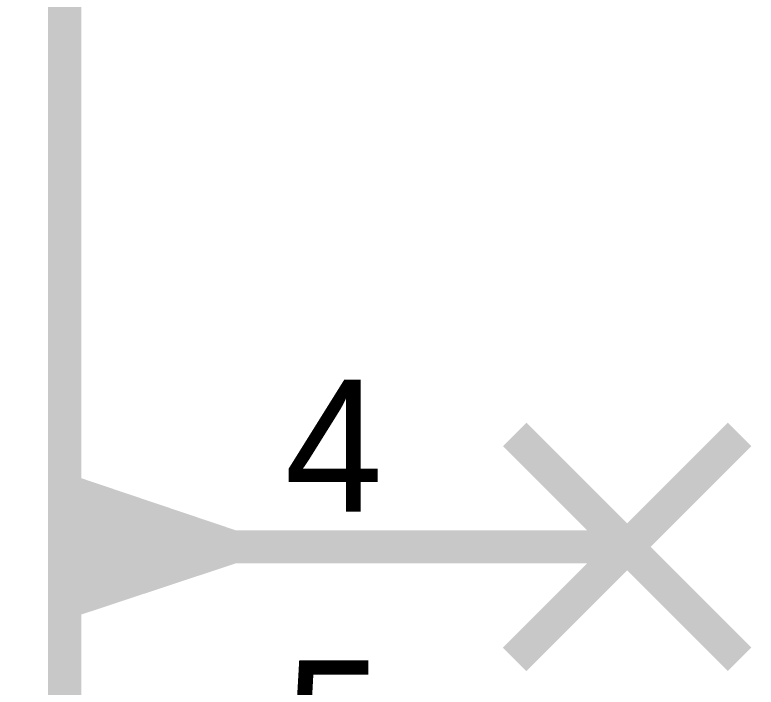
# Model space of a CAD drawing. Header units: inches. Extents: x 0 to 15, y 0 to 9.5.
# Drawn here: x 10.5814 to 10.8451, y 4.3498 to 4.589 of the extents above; entities that cross this region are included whole.
import ezdxf

# ---------------------------------------------------------------- set-up
doc = ezdxf.new("R2010")
doc.units = ezdxf.units.IN
doc.header["$MEASUREMENT"] = 0
doc.layers.add('Sheet', color=255, linetype='Continuous')

msp = doc.modelspace()

# ---------------------------------------------------------------- linework, layer by layer
at = {"layer": 'Sheet'}
for points in [[(9.79933, 4.79994, 0.0118, 0.0118, 0), (10.59918, 4.79994, 0.0118, 0.0118, 0), (10.59918, 3.19971, 0.0118, 0.0118, 0), (9.79933, 3.19971, 0.0118, 0.0118, 0), (9.79933, 4.79994, 0.0118, 0.0118, 0)], [(9.79933, 4.79994, 0.0039, 0.0039, 0), (9.79933, 3.19971, 0.0039, 0.0039, 0), (10.59918, 3.19971, 0.0039, 0.0039, 0), (10.59918, 4.79994, 0.0039, 0.0039, 0), (9.79933, 4.79994, 0.0039, 0.0039, 0), (9.79933, 4.79994, 0.0039, 0.0039, 0)], [(10.65902, 4.3997, 0.0118, 0.0118, 0), (10.59918, 4.41989, 0.0118, 0.0118, 0), (10.59918, 4.37987, 0.0118, 0.0118, 0), (10.65902, 4.3997, 0.0118, 0.0118, 0)], [(10.65902, 4.3997, 0.0039, 0.0039, 0), (10.59918, 4.41989, 0.0039, 0.0039, 0), (10.59918, 4.37987, 0.0039, 0.0039, 0), (10.65902, 4.3997, 0.0039, 0.0039, 0)]]:
    msp.add_lwpolyline(points, format="xyseb", close=True, dxfattribs=at)
for points in [[(10.75923, 4.35967, 0.0118, 0.0118, 0), (10.83925, 4.43972, 0.0118, 0.0118, 0)], [(10.75923, 4.43972, 0.0118, 0.0118, 0), (10.83925, 4.35967, 0.0118, 0.0118, 0)], [(10.59918, 4.3997, 0.0118, 0.0118, 0), (10.79924, 4.3997, 0.0118, 0.0118, 0)]]:
    msp.add_lwpolyline(points, format="xyseb", dxfattribs=at)
msp.add_solid([(10.59805, 4.37729), (10.66617, 4.4), (10.59805, 4.42271)], dxfattribs=at)

# ---------------------------------------------------------------- texts
for s, p in [('4', (10.67737, 4.41218)), ('5', (10.67737, 4.31231))]:
    msp.add_text(s, height=0.047, dxfattribs=at).set_placement(p)

doc.saveas('drawing.dxf')
